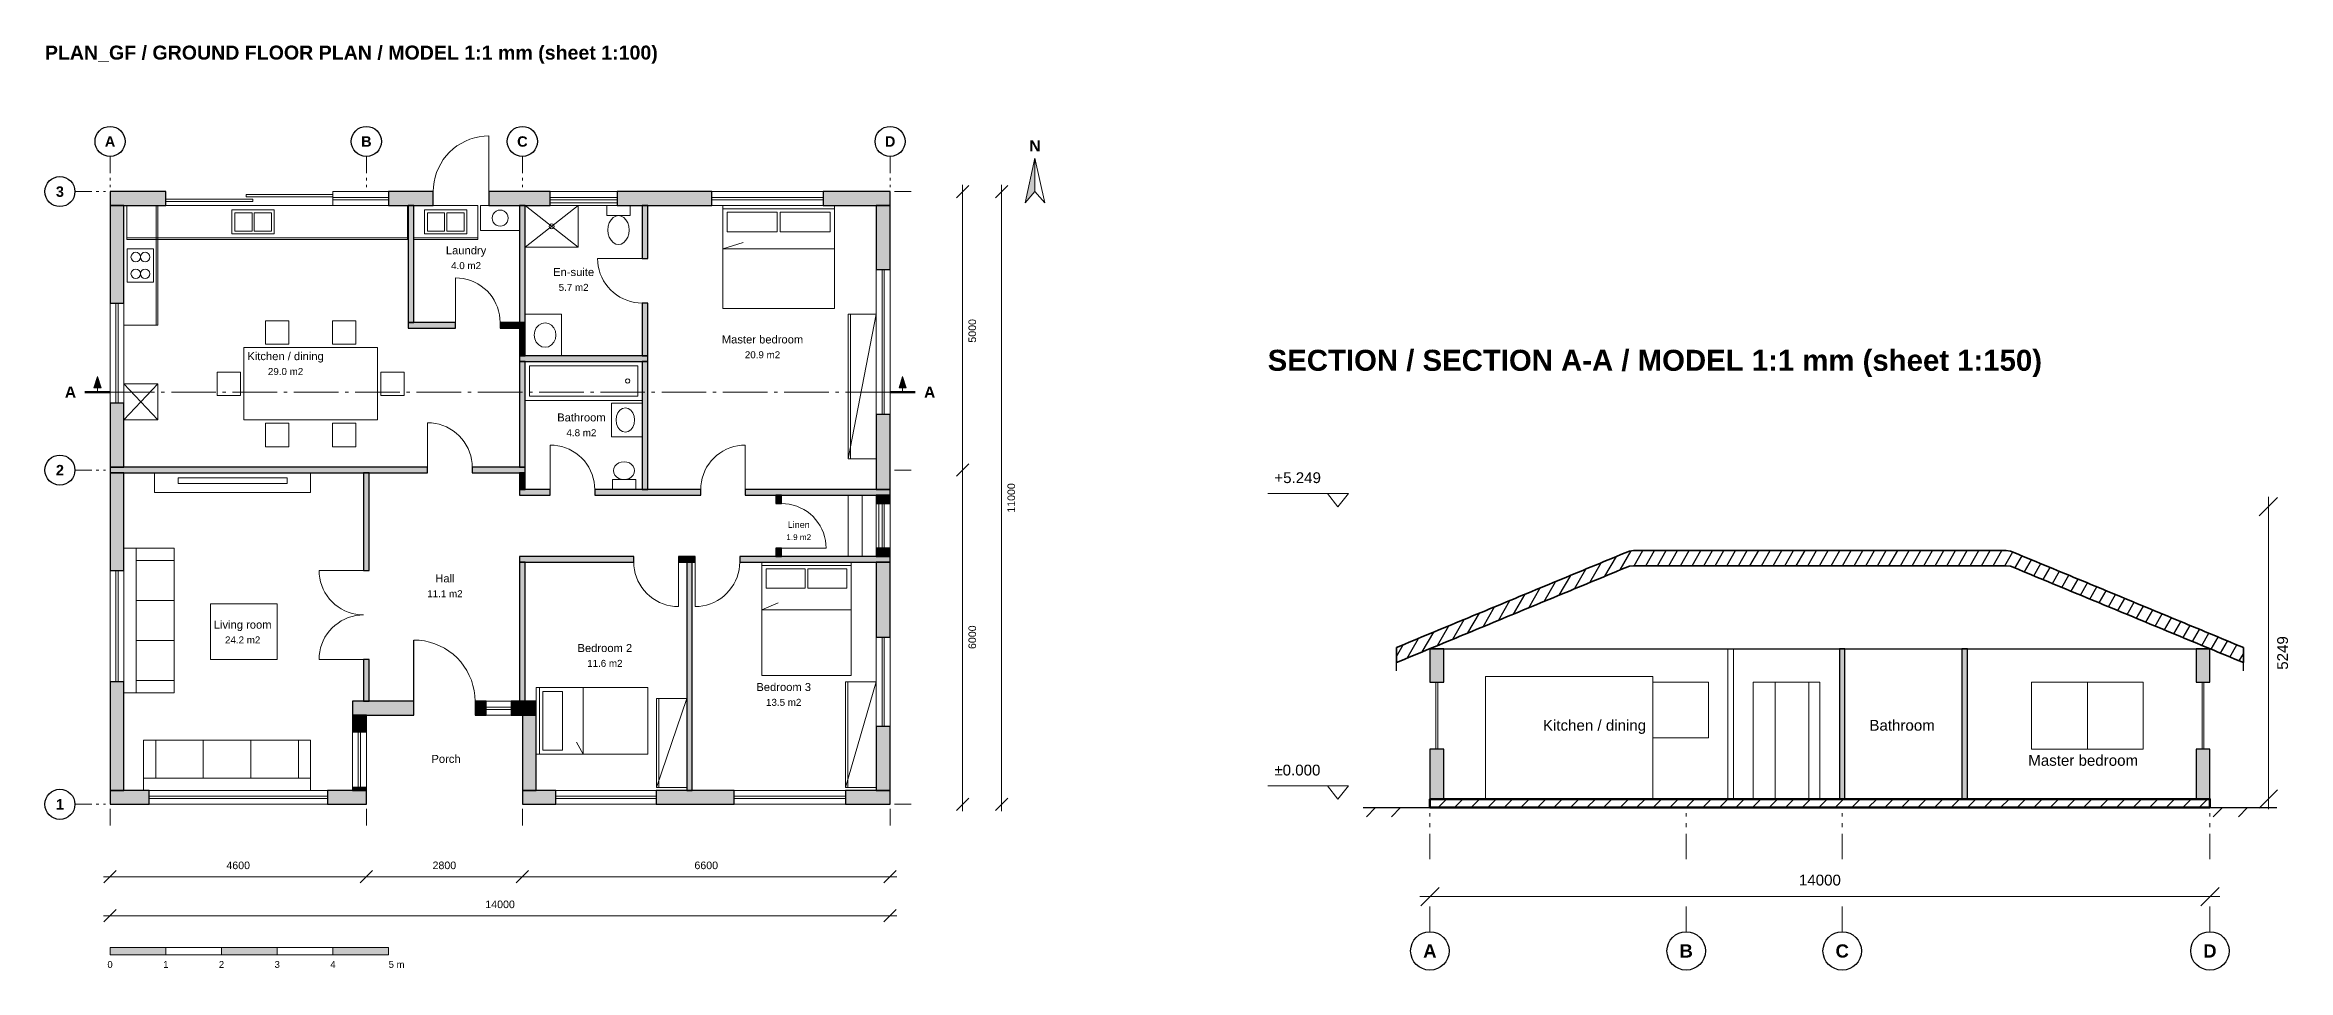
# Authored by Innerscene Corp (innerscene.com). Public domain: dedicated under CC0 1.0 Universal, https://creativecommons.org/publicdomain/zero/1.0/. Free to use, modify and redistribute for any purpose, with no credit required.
# Model space of a CAD drawing. Header units: millimetres. Extents: x 0 to 65683, y 0 to 16611.
# Drawn here: x 0 to 40260, y 0 to 16611 of the extents above; entities that cross this region are included whole.
import ezdxf
from ezdxf.enums import TextEntityAlignment as Align

# ---------------------------------------------------------------- set-up
doc = ezdxf.new("R2010")
doc.units = ezdxf.units.MM
for name, color, linetype, lineweight, true_color in [('A-BORDER', 7, 'Continuous', 18, 0x6f8794), ('A-DIMS', 7, 'Continuous', 15, 0x46606d), ('A-DOOR', 7, 'Continuous', 20, 0x8a5a35), ('A-FURN', 7, 'Continuous', 13, 0x6f7f86), ('A-GLAZ', 7, 'Continuous', 20, 0x2a7f95), ('A-GRID', 7, 'Continuous', 13, 0x7b939b), ('A-ROOF', 7, 'Continuous', 30, 0x7a4a32), ('A-SITE', 7, 'Continuous', 25, 0x75664e), ('A-TEXT', 7, 'Continuous', 15, 0x1b2a33), ('A-WALL', 7, 'Continuous', 30, 0x2f3d46), ('A-WALL-BYD', 7, 'Continuous', 18, 0x6d7d86), ('S-CONC', 7, 'Continuous', 50, 0x1f2d36), ('S-HATCH', 7, 'Continuous', 9, 0x9aa5aa)]:
    doc.layers.add(name, color=color, linetype=linetype, lineweight=lineweight, true_color=true_color)
doc.styles.add('STR_BOLD', font='arialbd.ttf')
doc.styles.add('STR_REGULAR', font='arial.ttf')

# ---------------------------------------------------------------- blocks, each defined once
blk = doc.blocks.new('2103_BUNGALOW_3BED_DRAWING_PLAN_GF')
at = {"layer": 'A-DIMS'}
for points in [[(16600, 11600), (16424, 10800), (16600, 11000)], [(-225, 7680), (-289, 7480), (-161, 7480)], [(14225, 7680), (14161, 7480), (14289, 7480)], [(0, -2700), (1000, -2700), (1000, -2570), (0, -2570)], [(2000, -2700), (3000, -2700), (3000, -2570), (2000, -2570)], [(4000, -2700), (5000, -2700), (5000, -2570), (4000, -2570)]]:
    blk.add_hatch(color=256, dxfattribs=at).paths.add_polyline_path(points)
at = {"layer": 'A-WALL'}
for points in [[(0, 10750), (1000, 10750), (1000, 11000), (0, 11000)], [(5000, 10750), (5800, 10750), (5800, 11000), (5000, 11000)], [(6800, 10750), (7900, 10750), (7900, 11000), (6800, 11000)], [(9100, 10750), (10800, 10750), (10800, 11000), (9100, 11000)], [(12800, 10750), (14000, 10750), (14000, 11000), (12800, 11000)], [(0, 9000), (250, 9000), (250, 10750), (0, 10750)], [(5350, 8650), (5450, 8650), (5450, 10750), (5350, 10750)], [(7350, 8650), (7450, 8650), (7450, 10750), (7350, 10750)], [(9550, 9800), (9650, 9800), (9650, 10750), (9550, 10750)], [(13750, 9600), (14000, 9600), (14000, 10750), (13750, 10750)], [(9550, 8050), (9650, 8050), (9650, 9000), (9550, 9000)], [(5350, 8550), (6200, 8550), (6200, 8650), (5350, 8650)], [(7000, 8550), (7450, 8550), (7450, 8650), (7000, 8650)], [(7350, 8050), (7450, 8050), (7450, 8550), (7350, 8550)], [(7350, 7950), (9650, 7950), (9650, 8050), (7350, 8050)], [(7350, 6050), (7450, 6050), (7450, 7950), (7350, 7950)], [(9550, 5650), (9650, 5650), (9650, 7950), (9550, 7950)], [(0, 6050), (250, 6050), (250, 7200), (0, 7200)], [(13750, 5650), (14000, 5650), (14000, 7000), (13750, 7000)], [(0, 5950), (5700, 5950), (5700, 6050), (0, 6050)], [(6500, 5950), (7450, 5950), (7450, 6050), (6500, 6050)], [(0, 4200), (250, 4200), (250, 5950), (0, 5950)], [(4550, 4200), (4650, 4200), (4650, 5950), (4550, 5950)], [(7350, 5650), (7450, 5650), (7450, 5950), (7350, 5950)], [(7350, 5550), (7900, 5550), (7900, 5650), (7350, 5650)], [(8700, 5550), (10600, 5550), (10600, 5650), (8700, 5650)], [(11400, 5550), (14000, 5550), (14000, 5650), (11400, 5650)], [(11950, 5400), (12050, 5400), (12050, 5550), (11950, 5550)], [(13750, 5400), (14000, 5400), (14000, 5550), (13750, 5550)], [(7350, 4350), (9400, 4350), (9400, 4450), (7350, 4450)], [(10200, 4350), (10500, 4350), (10500, 4450), (10200, 4450)], [(11300, 4350), (14000, 4350), (14000, 4450), (11300, 4450)], [(11950, 4450), (12050, 4450), (12050, 4600), (11950, 4600)], [(13750, 4450), (14000, 4450), (14000, 4600), (13750, 4600)], [(7350, 1850), (7450, 1850), (7450, 4350), (7350, 4350)], [(10350, 250), (10450, 250), (10450, 4350), (10350, 4350)], [(13750, 3000), (14000, 3000), (14000, 4350), (13750, 4350)], [(4550, 1850), (4650, 1850), (4650, 2600), (4550, 2600)], [(0, 250), (250, 250), (250, 2200), (0, 2200)], [(4350, 1600), (5450, 1600), (5450, 1850), (4350, 1850)], [(6550, 1600), (6750, 1600), (6750, 1850), (6550, 1850)], [(7200, 1600), (7650, 1600), (7650, 1850), (7200, 1850)], [(4350, 1300), (4600, 1300), (4600, 1600), (4350, 1600)], [(7400, 250), (7650, 250), (7650, 1600), (7400, 1600)], [(13750, 250), (14000, 250), (14000, 1400), (13750, 1400)], [(0, 0), (700, 0), (700, 250), (0, 250)], [(3900, 0), (4600, 0), (4600, 250), (3900, 250)], [(4350, 250), (4600, 250), (4600, 300), (4350, 300)], [(7400, 0), (8000, 0), (8000, 250), (7400, 250)], [(9800, 0), (11200, 0), (11200, 250), (9800, 250)], [(13200, 0), (14000, 0), (14000, 250), (13200, 250)]]:
    blk.add_hatch(color=256, dxfattribs=at).paths.add_polyline_path(points)
at = {"layer": 'A-DIMS', "lineweight": 30}
for p, q in [((15190, 10890), (15410, 11110)), ((15890, 10890), (16110, 11110)), ((15190, 5890), (15410, 6110)), ((15190, 5890), (15410, 6110)), ((15190, -110), (15410, 110)), ((15890, -110), (16110, 110)), ((-110, -1410), (110, -1190)), ((4490, -1410), (4710, -1190)), ((4490, -1410), (4710, -1190)), ((7290, -1410), (7510, -1190)), ((7290, -1410), (7510, -1190)), ((13890, -1410), (14110, -1190)), ((-110, -2110), (110, -1890)), ((13890, -2110), (14110, -1890))]:
    blk.add_line(p, q, dxfattribs=at)
at = {"layer": 'A-DIMS'}
for p, q in [((15300, 5880), (15300, 11120)), ((16000, -120), (16000, 11120)), ((-225, 7400), (-225, 7680)), ((14225, 7400), (14225, 7680)), ((0, 7400), (800, 7400)), ((920, 7400), (980, 7400)), ((1100, 7400), (1900, 7400)), ((2020, 7400), (2080, 7400)), ((2200, 7400), (3000, 7400)), ((3120, 7400), (3180, 7400)), ((3300, 7400), (4100, 7400)), ((4220, 7400), (4280, 7400)), ((4400, 7400), (5200, 7400)), ((5320, 7400), (5380, 7400)), ((5500, 7400), (6300, 7400)), ((6420, 7400), (6480, 7400)), ((6600, 7400), (7400, 7400)), ((7520, 7400), (7580, 7400)), ((7700, 7400), (8500, 7400)), ((8620, 7400), (8680, 7400)), ((8800, 7400), (9600, 7400)), ((9720, 7400), (9780, 7400)), ((9900, 7400), (10700, 7400)), ((10820, 7400), (10880, 7400)), ((11000, 7400), (11800, 7400)), ((11920, 7400), (11980, 7400)), ((12100, 7400), (12900, 7400)), ((13020, 7400), (13080, 7400)), ((13200, 7400), (14000, 7400)), ((15300, -120), (15300, 6120)), ((-120, -1300), (4720, -1300)), ((4480, -1300), (7520, -1300)), ((7280, -1300), (14120, -1300)), ((-120, -2000), (14120, -2000))]:
    blk.add_line(p, q, dxfattribs=at)
at = {"layer": 'A-DIMS', "lineweight": 50}
for p, q in [((-450, 7400), (0, 7400)), ((14450, 7400), (14000, 7400))]:
    blk.add_line(p, q, dxfattribs=at)
at = {"layer": 'A-DIMS'}
for points in [[(16600, 11600), (16424, 10800), (16600, 11000)], [(16600, 11600), (16776, 10800), (16600, 11000)], [(-225, 7680), (-289, 7480), (-161, 7480)], [(14225, 7680), (14161, 7480), (14289, 7480)], [(0, -2700), (1000, -2700), (1000, -2570), (0, -2570)], [(1000, -2700), (2000, -2700), (2000, -2570), (1000, -2570)], [(2000, -2700), (3000, -2700), (3000, -2570), (2000, -2570)], [(3000, -2700), (4000, -2700), (4000, -2570), (3000, -2570)], [(4000, -2700), (5000, -2700), (5000, -2570), (4000, -2570)]]:
    blk.add_lwpolyline(points, close=True, dxfattribs=at)
at = {"layer": 'A-DOOR'}
for p, q in [((6800, 11000), (6800, 12000)), ((9550, 9800), (8750, 9800)), ((6200, 8650), (6200, 9450)), ((5700, 6050), (5700, 6850)), ((7900, 5650), (7900, 6450)), ((11400, 5650), (11400, 6450)), ((12050, 4600), (12850, 4600)), ((4550, 4200), (3750, 4200)), ((10200, 4350), (10200, 3550)), ((10500, 4350), (10500, 3550)), ((4550, 2600), (3750, 2600))]:
    blk.add_line(p, q, dxfattribs=at)
at = {"layer": 'A-DOOR', "lineweight": 30}
blk.add_line((5450, 1850), (5450, 2950), dxfattribs=at)
at = {"layer": 'A-DOOR'}
for points in [[(5800, 11000), (5804, 11087), (5815, 11174), (5834, 11259), (5860, 11342), (5894, 11423), (5934, 11500), (5981, 11574), (6034, 11643), (6093, 11707), (6157, 11766), (6226, 11819), (6300, 11866), (6377, 11906), (6458, 11940), (6541, 11966), (6626, 11985), (6713, 11996), (6800, 12000)], [(9550, 9000), (9480, 9003), (9411, 9012), (9343, 9027), (9276, 9048), (9212, 9075), (9150, 9107), (9091, 9145), (9036, 9187), (8984, 9234), (8937, 9286), (8895, 9341), (8857, 9400), (8825, 9462), (8798, 9526), (8777, 9593), (8762, 9661), (8753, 9730), (8750, 9800)], [(7000, 8650), (6997, 8720), (6988, 8789), (6973, 8857), (6952, 8924), (6925, 8988), (6893, 9050), (6855, 9109), (6813, 9164), (6766, 9216), (6714, 9263), (6659, 9305), (6600, 9343), (6538, 9375), (6474, 9402), (6407, 9423), (6339, 9438), (6270, 9447), (6200, 9450)], [(6500, 6050), (6497, 6120), (6488, 6189), (6473, 6257), (6452, 6324), (6425, 6388), (6393, 6450), (6355, 6509), (6313, 6564), (6266, 6616), (6214, 6663), (6159, 6705), (6100, 6743), (6038, 6775), (5974, 6802), (5907, 6823), (5839, 6838), (5770, 6847), (5700, 6850)], [(8700, 5650), (8697, 5720), (8688, 5789), (8673, 5857), (8652, 5924), (8625, 5988), (8593, 6050), (8555, 6109), (8513, 6164), (8466, 6216), (8414, 6263), (8359, 6305), (8300, 6343), (8238, 6375), (8174, 6402), (8107, 6423), (8039, 6438), (7970, 6447), (7900, 6450)], [(10600, 5650), (10603, 5720), (10612, 5789), (10627, 5857), (10648, 5924), (10675, 5988), (10707, 6050), (10745, 6109), (10787, 6164), (10834, 6216), (10886, 6263), (10941, 6305), (11000, 6343), (11062, 6375), (11126, 6402), (11193, 6423), (11261, 6438), (11330, 6447), (11400, 6450)], [(12050, 5400), (12120, 5397), (12189, 5388), (12257, 5373), (12324, 5352), (12388, 5325), (12450, 5293), (12509, 5255), (12564, 5213), (12616, 5166), (12663, 5114), (12705, 5059), (12743, 5000), (12775, 4938), (12802, 4874), (12823, 4807), (12838, 4739), (12847, 4670), (12850, 4600)], [(4550, 3400), (4480, 3403), (4411, 3412), (4343, 3427), (4276, 3448), (4212, 3475), (4150, 3507), (4091, 3545), (4036, 3587), (3984, 3634), (3937, 3686), (3895, 3741), (3857, 3800), (3825, 3862), (3798, 3926), (3777, 3993), (3762, 4061), (3753, 4130), (3750, 4200)], [(9400, 4350), (9403, 4280), (9412, 4211), (9427, 4143), (9448, 4076), (9475, 4012), (9507, 3950), (9545, 3891), (9587, 3836), (9634, 3784), (9686, 3737), (9741, 3695), (9800, 3657), (9862, 3625), (9926, 3598), (9993, 3577), (10061, 3562), (10130, 3553), (10200, 3550)], [(11300, 4350), (11297, 4280), (11288, 4211), (11273, 4143), (11252, 4076), (11225, 4012), (11193, 3950), (11155, 3891), (11113, 3836), (11066, 3784), (11014, 3737), (10959, 3695), (10900, 3657), (10838, 3625), (10774, 3598), (10707, 3577), (10639, 3562), (10570, 3553), (10500, 3550)], [(4550, 3400), (4480, 3397), (4411, 3388), (4343, 3373), (4276, 3352), (4212, 3325), (4150, 3293), (4091, 3255), (4036, 3213), (3984, 3166), (3937, 3114), (3895, 3059), (3857, 3000), (3825, 2938), (3798, 2874), (3777, 2807), (3762, 2739), (3753, 2670), (3750, 2600)], [(6550, 1850), (6546, 1946), (6533, 2041), (6513, 2135), (6484, 2226), (6447, 2315), (6403, 2400), (6351, 2481), (6293, 2557), (6228, 2628), (6157, 2693), (6081, 2751), (6000, 2803), (5915, 2847), (5826, 2884), (5735, 2913), (5641, 2933), (5546, 2946), (5450, 2950)]]:
    blk.add_lwpolyline(points, dxfattribs=at)
at = {"layer": 'A-FURN'}
for p, q in [((830, 8600), (830, 10750)), ((7450, 10750), (8400, 10000)), ((8400, 10750), (7450, 10000)), ((300, 10170), (5340, 10170)), ((5450, 10170), (6600, 10170)), ((11000, 9973), (11360, 10084)), ((11000, 9973), (13000, 9973)), ((13750, 8800), (13250, 6200)), ((13290, 8800), (13290, 6200)), ((250, 6900), (860, 7550)), ((250, 7550), (860, 6900)), ((13500, 5550), (13500, 4450)), ((470, 3660), (1150, 3660)), ((11700, 3493), (11988, 3616)), ((11700, 3493), (13300, 3493)), ((470, 2940), (1150, 2940)), ((8490, 900), (8490, 2100)), ((13750, 2200), (13200, 300)), ((13240, 2200), (13240, 300)), ((10350, 1900), (9810, 300)), ((9850, 1900), (9850, 300)), ((1673, 470), (1673, 1150)), ((2527, 470), (2527, 1150)), ((8490, 900), (8370, 1116))]:
    blk.add_line(p, q, dxfattribs=at)
for points in [[(250, 8600), (250, 10750), (860, 10750), (860, 8600)], [(300, 10750), (5340, 10750), (5340, 10140), (300, 10140)], [(2188, 10670), (2948, 10670), (2948, 10240), (2188, 10240)], [(2238, 10620), (2548, 10620), (2548, 10290), (2238, 10290)], [(2588, 10620), (2898, 10620), (2898, 10290), (2588, 10290)], [(5450, 10750), (6600, 10750), (6600, 10140), (5450, 10140)], [(5645, 10670), (6405, 10670), (6405, 10240), (5645, 10240)], [(5695, 10620), (6005, 10620), (6005, 10290), (5695, 10290)], [(6045, 10620), (6355, 10620), (6355, 10290), (6045, 10290)], [(7350, 10750), (7350, 10300), (6650, 10300), (6650, 10750)], [(7000, 10381), (6963, 10386), (6928, 10400), (6898, 10423), (6875, 10453), (6861, 10488), (6856, 10525), (6861, 10562), (6875, 10597), (6898, 10627), (6928, 10650), (6963, 10664), (7000, 10669), (7037, 10664), (7072, 10650), (7102, 10627), (7125, 10597), (7139, 10562), (7144, 10525), (7139, 10488), (7125, 10453), (7102, 10423), (7072, 10400), (7037, 10386)], [(7450, 10750), (8400, 10750), (8400, 10000), (7450, 10000)], [(8915, 10750), (9335, 10750), (9335, 10570), (8915, 10570)], [(9315, 10310), (9309, 10243), (9290, 10180), (9259, 10126), (9220, 10085), (9174, 10059), (9125, 10050), (9076, 10059), (9030, 10085), (8991, 10126), (8960, 10180), (8941, 10243), (8935, 10310), (8941, 10377), (8960, 10440), (8991, 10494), (9030, 10535), (9076, 10561), (9125, 10570), (9174, 10561), (9220, 10535), (9259, 10494), (9290, 10440), (9309, 10377)], [(11000, 10750), (13000, 10750), (13000, 8900), (11000, 8900)], [(11000, 10750), (13000, 10750), (13000, 10690), (11000, 10690)], [(11075, 10630), (11975, 10630), (11975, 10280), (11075, 10280)], [(12025, 10630), (12925, 10630), (12925, 10280), (12025, 10280)], [(7970, 10375), (7964, 10352), (7948, 10336), (7925, 10330), (7902, 10336), (7886, 10352), (7880, 10375), (7886, 10398), (7902, 10414), (7925, 10420), (7948, 10414), (7964, 10398)], [(310, 9375), (310, 9975), (780, 9975), (780, 9375)], [(460, 9910), (493, 9904), (521, 9885), (539, 9858), (545, 9825), (539, 9792), (521, 9765), (493, 9746), (460, 9740), (428, 9746), (400, 9765), (382, 9792), (375, 9825), (382, 9858), (400, 9885), (428, 9904)], [(630, 9910), (662, 9904), (690, 9885), (708, 9858), (715, 9825), (708, 9792), (690, 9765), (662, 9746), (630, 9740), (597, 9746), (569, 9765), (551, 9792), (545, 9825), (551, 9858), (569, 9885), (597, 9904)], [(460, 9610), (493, 9604), (521, 9585), (539, 9558), (545, 9525), (539, 9492), (521, 9465), (493, 9446), (460, 9440), (428, 9446), (400, 9465), (382, 9492), (375, 9525), (382, 9558), (400, 9585), (428, 9604)], [(630, 9610), (662, 9604), (690, 9585), (708, 9558), (715, 9525), (708, 9492), (690, 9465), (662, 9446), (630, 9440), (597, 9446), (569, 9465), (551, 9492), (545, 9525), (551, 9558), (569, 9585), (597, 9604)], [(2790, 8680), (3210, 8680), (3210, 8260), (2790, 8260)], [(3990, 8680), (4410, 8680), (4410, 8260), (3990, 8260)], [(7450, 8050), (7450, 8800), (8100, 8800), (8100, 8050)], [(7808, 8645), (7868, 8634), (7922, 8603), (7965, 8554), (7993, 8493), (8002, 8425), (7993, 8357), (7965, 8296), (7922, 8247), (7868, 8216), (7808, 8205), (7747, 8216), (7693, 8247), (7650, 8296), (7622, 8357), (7612, 8425), (7622, 8493), (7650, 8554), (7693, 8603), (7747, 8634)], [(13750, 8800), (13750, 6200), (13250, 6200), (13250, 8800)], [(2400, 8200), (4800, 8200), (4800, 6900), (2400, 6900)], [(1920, 7760), (2340, 7760), (2340, 7340), (1920, 7340)], [(4860, 7760), (5280, 7760), (5280, 7340), (4860, 7340)], [(7450, 7950), (9550, 7950), (9550, 7250), (7450, 7250)], [(7530, 7870), (9470, 7870), (9470, 7330), (7530, 7330)], [(250, 6900), (250, 7550), (860, 7550), (860, 6900)], [(9330, 7600), (9325, 7580), (9310, 7565), (9290, 7560), (9270, 7565), (9255, 7580), (9250, 7600), (9255, 7620), (9270, 7635), (9290, 7640), (9310, 7635), (9325, 7620)], [(9550, 7200), (9550, 6600), (9000, 6600), (9000, 7200)], [(9248, 6680), (9197, 6691), (9151, 6722), (9114, 6771), (9091, 6832), (9082, 6900), (9091, 6968), (9114, 7029), (9151, 7078), (9197, 7109), (9248, 7120), (9298, 7109), (9344, 7078), (9381, 7029), (9404, 6968), (9412, 6900), (9404, 6832), (9381, 6771), (9344, 6722), (9298, 6691)], [(2790, 6840), (3210, 6840), (3210, 6420), (2790, 6420)], [(3990, 6840), (4410, 6840), (4410, 6420), (3990, 6420)], [(9035, 5990), (9041, 6031), (9060, 6070), (9091, 6103), (9130, 6129), (9176, 6145), (9225, 6150), (9274, 6145), (9320, 6129), (9359, 6103), (9390, 6070), (9409, 6031), (9415, 5990), (9409, 5949), (9390, 5910), (9359, 5877), (9320, 5851), (9274, 5835), (9225, 5830), (9176, 5835), (9130, 5851), (9091, 5877), (9060, 5910), (9041, 5949)], [(800, 5950), (3600, 5950), (3600, 5600), (800, 5600)], [(1220, 5862), (3180, 5862), (3180, 5758), (1220, 5758)], [(9435, 5650), (9015, 5650), (9015, 5830), (9435, 5830)], [(13750, 5550), (13750, 4450), (13250, 4450), (13250, 5550)], [(250, 2000), (250, 4600), (1150, 4600), (1150, 2000)], [(250, 2000), (250, 4600), (470, 4600), (470, 2000)], [(470, 4380), (470, 4600), (1150, 4600), (1150, 4380)], [(11700, 4350), (13300, 4350), (13300, 2310), (11700, 2310)], [(11700, 4350), (13300, 4350), (13300, 4290), (11700, 4290)], [(11775, 4230), (12475, 4230), (12475, 3880), (11775, 3880)], [(12525, 4230), (13225, 4230), (13225, 3880), (12525, 3880)], [(1800, 3600), (3000, 3600), (3000, 2600), (1800, 2600)], [(470, 2000), (470, 2220), (1150, 2220), (1150, 2000)], [(7650, 900), (7650, 2100), (9650, 2100), (9650, 900)], [(7650, 900), (7650, 2100), (7710, 2100), (7710, 900)], [(7770, 975), (7770, 2025), (8120, 2025), (8120, 975)], [(13750, 2200), (13750, 300), (13200, 300), (13200, 2200)], [(10350, 1900), (10350, 300), (9810, 300), (9810, 1900)], [(3600, 250), (600, 250), (600, 1150), (3600, 1150)], [(820, 470), (600, 470), (600, 1150), (820, 1150)], [(3600, 470), (3380, 470), (3380, 1150), (3600, 1150)], [(3600, 250), (600, 250), (600, 470), (3600, 470)]]:
    blk.add_lwpolyline(points, close=True, dxfattribs=at)
at = {"layer": 'A-GLAZ'}
for p, q in [((1000, 10750), (1000, 11000)), ((4000, 10750), (4000, 11000)), ((4000, 11000), (5000, 11000)), ((4000, 10750), (4000, 11000)), ((4000, 10895), (5000, 10895)), ((5000, 10750), (5000, 11000)), ((7900, 11000), (9100, 11000)), ((7900, 10750), (7900, 11000)), ((7900, 10895), (9100, 10895)), ((9100, 10750), (9100, 11000)), ((10800, 11000), (12800, 11000)), ((10800, 10750), (10800, 11000)), ((10800, 10895), (12800, 10895)), ((12800, 10750), (12800, 11000)), ((4000, 10855), (5000, 10855)), ((4000, 10750), (5000, 10750)), ((7900, 10855), (9100, 10855)), ((7900, 10800), (9100, 10800)), ((7900, 10750), (9100, 10750)), ((10800, 10855), (12800, 10855)), ((10800, 10750), (12800, 10750)), ((13750, 7000), (13750, 9600)), ((13750, 9600), (14000, 9600)), ((13855, 7000), (13855, 9600)), ((13895, 7000), (13895, 9600)), ((14000, 7000), (14000, 9600)), ((0, 7200), (0, 9000)), ((0, 9000), (250, 9000)), ((105, 7200), (105, 9000)), ((145, 7200), (145, 9000)), ((250, 7200), (250, 9000)), ((0, 7200), (250, 7200)), ((13750, 7000), (14000, 7000)), ((13750, 4600), (13750, 5400)), ((13750, 5400), (14000, 5400)), ((13800, 4600), (13800, 5400)), ((13855, 4600), (13855, 5400)), ((13895, 4600), (13895, 5400)), ((14000, 4600), (14000, 5400)), ((13750, 4600), (14000, 4600)), ((0, 2200), (0, 4200)), ((0, 4200), (250, 4200)), ((105, 2200), (105, 4200)), ((145, 2200), (145, 4200)), ((250, 2200), (250, 4200)), ((13750, 1400), (13750, 3000)), ((13750, 3000), (14000, 3000)), ((13855, 1400), (13855, 3000)), ((13895, 1400), (13895, 3000)), ((14000, 1400), (14000, 3000)), ((0, 2200), (250, 2200)), ((6750, 1850), (7200, 1850)), ((6750, 1600), (6750, 1850)), ((6750, 1745), (7200, 1745)), ((6750, 1705), (7200, 1705)), ((7200, 1600), (7200, 1850)), ((4350, 300), (4350, 1300)), ((4350, 1300), (4600, 1300)), ((4455, 300), (4455, 1300)), ((4495, 300), (4495, 1300)), ((4600, 300), (4600, 1300)), ((6750, 1600), (7200, 1600)), ((13750, 1400), (14000, 1400)), ((700, 250), (3900, 250)), ((700, 0), (700, 250)), ((700, 145), (3900, 145)), ((700, 105), (3900, 105)), ((700, 0), (3900, 0)), ((3900, 0), (3900, 250)), ((4350, 300), (4600, 300)), ((8000, 250), (9800, 250)), ((8000, 0), (8000, 250)), ((8000, 145), (9800, 145)), ((8000, 105), (9800, 105)), ((8000, 0), (9800, 0)), ((9800, 0), (9800, 250)), ((11200, 250), (13200, 250)), ((11200, 0), (11200, 250)), ((11200, 145), (13200, 145)), ((11200, 105), (13200, 105)), ((11200, 0), (13200, 0)), ((13200, 0), (13200, 250))]:
    blk.add_line(p, q, dxfattribs=at)
for points in [[(2440, 10905), (4000, 10905), (4000, 10945), (2440, 10945)], [(1000, 10825), (2560, 10825), (2560, 10865), (1000, 10865)]]:
    blk.add_lwpolyline(points, close=True, dxfattribs=at)
at = {"layer": 'A-GRID'}
for p, q in [((0, 11630), (0, 11330)), ((4600, 11630), (4600, 11330)), ((7400, 11630), (7400, 11330)), ((14000, 11630), (14000, 11330)), ((-630, 11000), (-330, 11000)), ((-250, 11000), (-200, 11000)), ((-120, 11000), (-80, 11000)), ((0, 11250), (0, 11200)), ((0, 11120), (0, 11080)), ((4600, 11250), (4600, 11200)), ((4600, 11120), (4600, 11080)), ((7400, 11250), (7400, 11200)), ((7400, 11120), (7400, 11080)), ((14000, 11250), (14000, 11200)), ((14000, 11120), (14000, 11080)), ((14080, 11000), (14380, 11000)), ((-630, 6000), (-330, 6000)), ((-250, 6000), (-200, 6000)), ((-120, 6000), (-80, 6000)), ((14080, 6000), (14380, 6000)), ((-630, 0), (-330, 0)), ((-250, 0), (-200, 0)), ((-120, 0), (-80, 0)), ((14080, 0), (14380, 0)), ((0, -80), (0, -380)), ((4600, -80), (4600, -380)), ((7400, -80), (7400, -380)), ((14000, -80), (14000, -380))]:
    blk.add_line(p, q, dxfattribs=at)
at = {"layer": 'A-GRID', "lineweight": 25}
for centre in [(0, 11900), (4600, 11900), (7400, 11900), (14000, 11900), (-900, 11000), (-900, 6000), (-900, 0)]:
    blk.add_circle(centre, 270, dxfattribs=at)
at = {"layer": 'A-WALL'}
for points in [[(0, 10750), (1000, 10750), (1000, 11000), (0, 11000)], [(5000, 10750), (5800, 10750), (5800, 11000), (5000, 11000)], [(6800, 10750), (7900, 10750), (7900, 11000), (6800, 11000)], [(9100, 10750), (10800, 10750), (10800, 11000), (9100, 11000)], [(12800, 10750), (14000, 10750), (14000, 11000), (12800, 11000)], [(0, 9000), (250, 9000), (250, 10750), (0, 10750)], [(5350, 8650), (5450, 8650), (5450, 10750), (5350, 10750)], [(7350, 8650), (7450, 8650), (7450, 10750), (7350, 10750)], [(9550, 9800), (9650, 9800), (9650, 10750), (9550, 10750)], [(13750, 9600), (14000, 9600), (14000, 10750), (13750, 10750)], [(9550, 8050), (9650, 8050), (9650, 9000), (9550, 9000)], [(5350, 8550), (6200, 8550), (6200, 8650), (5350, 8650)], [(7000, 8550), (7450, 8550), (7450, 8650), (7000, 8650)], [(7350, 8050), (7450, 8050), (7450, 8550), (7350, 8550)], [(7350, 7950), (9650, 7950), (9650, 8050), (7350, 8050)], [(7350, 6050), (7450, 6050), (7450, 7950), (7350, 7950)], [(9550, 5650), (9650, 5650), (9650, 7950), (9550, 7950)], [(0, 6050), (250, 6050), (250, 7200), (0, 7200)], [(13750, 5650), (14000, 5650), (14000, 7000), (13750, 7000)], [(0, 5950), (5700, 5950), (5700, 6050), (0, 6050)], [(6500, 5950), (7450, 5950), (7450, 6050), (6500, 6050)], [(0, 4200), (250, 4200), (250, 5950), (0, 5950)], [(4550, 4200), (4650, 4200), (4650, 5950), (4550, 5950)], [(7350, 5650), (7450, 5650), (7450, 5950), (7350, 5950)], [(7350, 5550), (7900, 5550), (7900, 5650), (7350, 5650)], [(8700, 5550), (10600, 5550), (10600, 5650), (8700, 5650)], [(11400, 5550), (14000, 5550), (14000, 5650), (11400, 5650)], [(11950, 5400), (12050, 5400), (12050, 5550), (11950, 5550)], [(13750, 5400), (14000, 5400), (14000, 5550), (13750, 5550)], [(7350, 4350), (9400, 4350), (9400, 4450), (7350, 4450)], [(10200, 4350), (10500, 4350), (10500, 4450), (10200, 4450)], [(11300, 4350), (14000, 4350), (14000, 4450), (11300, 4450)], [(11950, 4450), (12050, 4450), (12050, 4600), (11950, 4600)], [(13750, 4450), (14000, 4450), (14000, 4600), (13750, 4600)], [(7350, 1850), (7450, 1850), (7450, 4350), (7350, 4350)], [(10350, 250), (10450, 250), (10450, 4350), (10350, 4350)], [(13750, 3000), (14000, 3000), (14000, 4350), (13750, 4350)], [(4550, 1850), (4650, 1850), (4650, 2600), (4550, 2600)], [(0, 250), (250, 250), (250, 2200), (0, 2200)], [(4350, 1600), (5450, 1600), (5450, 1850), (4350, 1850)], [(6550, 1600), (6750, 1600), (6750, 1850), (6550, 1850)], [(7200, 1600), (7650, 1600), (7650, 1850), (7200, 1850)], [(4350, 1300), (4600, 1300), (4600, 1600), (4350, 1600)], [(7400, 250), (7650, 250), (7650, 1600), (7400, 1600)], [(13750, 250), (14000, 250), (14000, 1400), (13750, 1400)], [(0, 0), (700, 0), (700, 250), (0, 250)], [(3900, 0), (4600, 0), (4600, 250), (3900, 250)], [(4350, 250), (4600, 250), (4600, 300), (4350, 300)], [(7400, 0), (8000, 0), (8000, 250), (7400, 250)], [(9800, 0), (11200, 0), (11200, 250), (9800, 250)], [(13200, 0), (14000, 0), (14000, 250), (13200, 250)]]:
    blk.add_lwpolyline(points, close=True, dxfattribs=at)
at = {"layer": 'A-DIMS', "style": 'STR_REGULAR'}
for s, p in [('5000', (15542, 8500)), ('11000', (16242, 5500)), ('6000', (15542, 3000))]:
    blk.add_text(s, height=136.4, rotation=90, dxfattribs=at).set_placement(p, align=Align.CENTER)
for s, height, p in [('4600', 136.4, (2300, -1164)), ('2800', 136.4, (6000, -1164)), ('6600', 136.4, (10700, -1164)), ('14000', 136.4, (7000, -1864)), ('0', 122, (0, -2936)), ('1', 122, (1000, -2936)), ('2', 122, (2000, -2936)), ('3', 122, (3000, -2936)), ('4', 122, (4000, -2936))]:
    blk.add_text(s, height=height, dxfattribs=at).set_placement(p, align=Align.CENTER)
blk.add_text('5 m', height=122.1, dxfattribs=at).set_placement((5000, -2936))
at = {"layer": 'A-TEXT'}
for s, height, style, p in [('A', 187, 'STR_BOLD', (0, 11806)), ('B', 187, 'STR_BOLD', (4600, 11806)), ('C', 187, 'STR_BOLD', (7400, 11806)), ('D', 187, 'STR_BOLD', (14000, 11806)), ('N', 201, 'STR_BOLD', (16600, 11720)), ('3', 187, 'STR_BOLD', (-900, 10906)), ('Laundry', 143.6, 'STR_REGULAR', (6390, 9874)), ('4.0 m2', 125.6, 'STR_REGULAR', (6390, 9608)), ('En-suite', 143.6, 'STR_REGULAR', (8320, 9484)), ('5.7 m2', 125.6, 'STR_REGULAR', (8320, 9218)), ('Kitchen / dining', 143.6, 'STR_REGULAR', (3150, 7974)), ('Master bedroom', 143.6, 'STR_REGULAR', (11710, 8274)), ('20.9 m2', 125.6, 'STR_REGULAR', (11710, 8008)), ('29.0 m2', 125.6, 'STR_REGULAR', (3150, 7708)), ('A', 201, 'STR_BOLD', (-710, 7299)), ('A', 201, 'STR_BOLD', (14710, 7299)), ('Bathroom', 143.6, 'STR_REGULAR', (8460, 6874)), ('4.8 m2', 125.6, 'STR_REGULAR', (8460, 6608)), ('2', 187, 'STR_BOLD', (-900, 5906)), ('1.9 m2', 104.1, 'STR_REGULAR', (12360, 4744)), ('Linen', 114.9, 'STR_REGULAR', (12360, 4963)), ('Hall', 143.6, 'STR_REGULAR', (6010, 3984)), ('11.1 m2', 125.6, 'STR_REGULAR', (6010, 3718)), ('Living room', 143.6, 'STR_REGULAR', (2380, 3154)), ('24.2 m2', 125.6, 'STR_REGULAR', (2380, 2888)), ('Bedroom 2', 143.6, 'STR_REGULAR', (8880, 2734)), ('11.6 m2', 125.6, 'STR_REGULAR', (8880, 2468)), ('Bedroom 3', 143.6, 'STR_REGULAR', (12090, 2034)), ('13.5 m2', 125.6, 'STR_REGULAR', (12090, 1768)), ('Porch', 143.6, 'STR_REGULAR', (6030, 744)), ('1', 187, 'STR_BOLD', (-900, -94))]:
    blk.add_text(s, height=height, dxfattribs=dict(at, style=style)).set_placement(p, align=Align.CENTER)
blk = doc.blocks.new('2103_BUNGALOW_3BED_DRAWING_SECTION')
at = {"layer": 'A-WALL'}
for points in [[(0, 2100), (250, 2100), (250, 2700), (0, 2700)], [(7350, 0), (7450, 0), (7450, 2700), (7350, 2700)], [(9550, 0), (9650, 0), (9650, 2700), (9550, 2700)], [(13750, 2100), (14000, 2100), (14000, 2700), (13750, 2700)], [(0, 0), (250, 0), (250, 900), (0, 900)], [(13750, 0), (14000, 0), (14000, 900), (13750, 900)]]:
    blk.add_hatch(color=256, dxfattribs=at).paths.add_polyline_path(points)
at = {"layer": 'A-DIMS'}
for p, q in [((-1462, 5489), (-2911, 5489)), ((15050, -180), (15050, 5429)), ((-1462, 240), (-2911, 240)), ((-180, -1750), (14180, -1750))]:
    blk.add_line(p, q, dxfattribs=at)
at = {"layer": 'A-DIMS', "lineweight": 30}
for p, q in [((14885, 5084), (15215, 5414)), ((14885, -165), (15215, 165)), ((-165, -1915), (165, -1585)), ((13835, -1915), (14165, -1585))]:
    blk.add_line(p, q, dxfattribs=at)
at = {"layer": 'A-DIMS'}
for points in [[(-1650, 5249), (-1838, 5489), (-1462, 5489)], [(-1650, 0), (-1838, 240), (-1462, 240)]]:
    blk.add_lwpolyline(points, close=True, dxfattribs=at)
at = {"layer": 'A-DOOR'}
for points in [[(5800, 0), (6800, 0), (6800, 2100), (5800, 2100)], [(6200, 0), (7000, 0), (7000, 2100), (6200, 2100)]]:
    blk.add_lwpolyline(points, close=True, dxfattribs=at)
at = {"layer": 'A-GLAZ'}
for p, q in [((0, 2100), (250, 2100)), ((110, 900), (110, 2100)), ((140, 900), (140, 2100)), ((11800, 900), (11800, 2100)), ((13750, 2100), (14000, 2100)), ((13860, 900), (13860, 2100)), ((13890, 900), (13890, 2100)), ((0, 900), (250, 900)), ((13750, 900), (14000, 900))]:
    blk.add_line(p, q, dxfattribs=at)
for points in [[(1000, 0), (4000, 0), (4000, 2200), (1000, 2200)], [(4000, 1100), (5000, 1100), (5000, 2100), (4000, 2100)], [(10800, 900), (12800, 900), (12800, 2100), (10800, 2100)]]:
    blk.add_lwpolyline(points, close=True, dxfattribs=at)
at = {"layer": 'A-GRID'}
for p, q in [((0, -310), (0, -250)), ((4600, -310), (4600, -250)), ((7400, -310), (7400, -250)), ((14000, -310), (14000, -250)), ((0, -505), (0, -430)), ((0, -1075), (0, -625)), ((4600, -505), (4600, -430)), ((4600, -1075), (4600, -625)), ((7400, -505), (7400, -430)), ((7400, -1075), (7400, -625)), ((14000, -505), (14000, -430)), ((14000, -1075), (14000, -625)), ((0, -2380), (0, -1930)), ((4600, -2380), (4600, -1930)), ((7400, -2380), (7400, -1930)), ((14000, -2380), (14000, -1930))]:
    blk.add_line(p, q, dxfattribs=at)
at = {"layer": 'A-GRID', "lineweight": 25}
for centre in [(0, -2725), (4600, -2725), (7400, -2725), (14000, -2725)]:
    blk.add_circle(centre, 345, dxfattribs=at)
at = {"layer": 'A-ROOF'}
for p, q in [((3415, 4114), (3612, 4457)), ((3667, 4191), (3823, 4462)), ((3875, 4191), (4031, 4462)), ((4083, 4191), (4239, 4462)), ((4290, 4191), (4447, 4462)), ((4498, 4191), (4654, 4462)), ((4706, 4191), (4862, 4462)), ((4914, 4191), (5070, 4462)), ((5122, 4191), (5278, 4462)), ((5330, 4191), (5486, 4462)), ((5537, 4191), (5694, 4462)), ((5745, 4191), (5902, 4462)), ((5953, 4191), (6109, 4462)), ((6161, 4191), (6317, 4462)), ((6369, 4191), (6525, 4462)), ((6577, 4191), (6733, 4462)), ((6785, 4191), (6941, 4462)), ((6992, 4191), (7149, 4462)), ((7200, 4191), (7356, 4462)), ((7408, 4191), (7564, 4462)), ((7616, 4191), (7772, 4462)), ((7824, 4191), (7980, 4462)), ((8032, 4191), (8188, 4462)), ((8239, 4191), (8396, 4462)), ((8447, 4191), (8604, 4462)), ((8655, 4191), (8811, 4462)), ((8863, 4191), (9019, 4462)), ((9071, 4191), (9227, 4462)), ((9279, 4191), (9435, 4462)), ((9487, 4191), (9643, 4462)), ((9694, 4191), (9851, 4462)), ((9902, 4191), (10058, 4462)), ((10110, 4191), (10266, 4462)), ((10318, 4191), (10460, 4437)), ((2595, 3775), (2800, 4131)), ((2868, 3888), (3074, 4244)), ((3142, 4001), (3347, 4357)), ((10501, 4149), (10628, 4368)), ((10669, 4080), (10795, 4298)), ((10837, 4010), (10963, 4229)), ((11005, 3941), (11131, 4159)), ((11172, 3871), (11299, 4090)), ((1502, 3322), (1708, 3678)), ((1776, 3435), (1981, 3791)), ((2049, 3549), (2254, 3904)), ((2322, 3662), (2527, 4017)), ((11340, 3802), (11466, 4020)), ((11508, 3732), (11634, 3951)), ((11676, 3663), (11802, 3881)), ((11843, 3593), (11969, 3812)), ((12011, 3524), (12137, 3742)), ((12179, 3454), (12305, 3673)), ((410, 2870), (615, 3225)), ((683, 2983), (888, 3339)), ((956, 3096), (1161, 3452)), ((1229, 3209), (1435, 3565)), ((12347, 3385), (12473, 3603)), ((12514, 3315), (12640, 3534)), ((12682, 3246), (12808, 3464)), ((12850, 3176), (12976, 3395)), ((13017, 3107), (13144, 3325)), ((13185, 3037), (13311, 3256)), ((-410, 2530), (-204, 2886)), ((-137, 2643), (69, 2999)), ((137, 2757), (342, 3112)), ((13353, 2968), (13479, 3186)), ((13521, 2899), (13647, 3117)), ((13688, 2829), (13815, 3047)), ((13856, 2760), (13982, 2978)), ((14024, 2690), (14150, 2908)), ((14192, 2621), (14318, 2839)), ((-600, 2561), (-478, 2773)), ((14359, 2551), (14485, 2770)), ((14527, 2482), (14600, 2608))]:
    blk.add_line(p, q, dxfattribs=at)
at = {"layer": 'A-ROOF', "lineweight": 30}
for p, q in [((-600, 2301), (-600, 2511)), ((0, 2700), (14000, 2700)), ((14600, 2301), (14600, 2511))]:
    blk.add_line(p, q, dxfattribs=at)
at = {"layer": 'A-ROOF', "lineweight": 35}
blk.add_lwpolyline([(-600, 2722), (-524, 2754), (-448, 2785), (-372, 2817), (-296, 2848), (-220, 2879), (-144, 2911), (-68, 2942), (8, 2974), (84, 3005), (160, 3037), (236, 3068), (312, 3100), (388, 3131), (464, 3163), (540, 3194), (616, 3226), (692, 3257), (768, 3289), (844, 3320), (920, 3352), (996, 3383), (1072, 3415), (1148, 3446), (1224, 3478), (1300, 3509), (1376, 3541), (1452, 3572), (1528, 3604), (1604, 3635), (1680, 3666), (1756, 3698), (1832, 3729), (1908, 3761), (1984, 3792), (2060, 3824), (2136, 3855), (2212, 3887), (2288, 3918), (2364, 3950), (2440, 3981), (2516, 4013), (2592, 4044), (2668, 4076), (2744, 4107), (2820, 4139), (2896, 4170), (2972, 4202), (3048, 4233), (3124, 4265), (3200, 4296), (3276, 4328), (3352, 4359), (3428, 4391), (3504, 4422), (3580, 4453), (3656, 4462), (3732, 4462), (3808, 4462), (3884, 4462), (3960, 4462), (4036, 4462), (4112, 4462), (4188, 4462), (4264, 4462), (4340, 4462), (4416, 4462), (4492, 4462), (4568, 4462), (4644, 4462), (4720, 4462), (4796, 4462), (4872, 4462), (4948, 4462), (5024, 4462), (5100, 4462), (5176, 4462), (5252, 4462), (5328, 4462), (5404, 4462), (5480, 4462), (5556, 4462), (5632, 4462), (5708, 4462), (5784, 4462), (5860, 4462), (5936, 4462), (6012, 4462), (6088, 4462), (6164, 4462), (6240, 4462), (6316, 4462), (6392, 4462), (6468, 4462), (6544, 4462), (6620, 4462), (6696, 4462), (6772, 4462), (6848, 4462), (6924, 4462), (7000, 4462), (7076, 4462), (7152, 4462), (7228, 4462), (7304, 4462), (7380, 4462), (7456, 4462), (7532, 4462), (7608, 4462), (7684, 4462), (7760, 4462), (7836, 4462), (7912, 4462), (7988, 4462), (8064, 4462), (8140, 4462), (8216, 4462), (8292, 4462), (8368, 4462), (8444, 4462), (8520, 4462), (8596, 4462), (8672, 4462), (8748, 4462), (8824, 4462), (8900, 4462), (8976, 4462), (9052, 4462), (9128, 4462), (9204, 4462), (9280, 4462), (9356, 4462), (9432, 4462), (9508, 4462), (9584, 4462), (9660, 4462), (9736, 4462), (9812, 4462), (9888, 4462), (9964, 4462), (10040, 4462), (10116, 4462), (10192, 4462), (10268, 4462), (10344, 4462), (10420, 4453), (10496, 4422), (10572, 4391), (10648, 4359), (10724, 4328), (10800, 4296), (10876, 4265), (10952, 4233), (11028, 4202), (11104, 4170), (11180, 4139), (11256, 4107), (11332, 4076), (11408, 4044), (11484, 4013), (11560, 3981), (11636, 3950), (11712, 3918), (11788, 3887), (11864, 3855), (11940, 3824), (12016, 3792), (12092, 3761), (12168, 3729), (12244, 3698), (12320, 3666), (12396, 3635), (12472, 3604), (12548, 3572), (12624, 3541), (12700, 3509), (12776, 3478), (12852, 3446), (12928, 3415), (13004, 3383), (13080, 3352), (13156, 3320), (13232, 3289), (13308, 3257), (13384, 3226), (13460, 3194), (13536, 3163), (13612, 3131), (13688, 3100), (13764, 3068), (13840, 3037), (13916, 3005), (13992, 2974), (14068, 2942), (14144, 2911), (14220, 2879), (14296, 2848), (14372, 2817), (14448, 2785), (14524, 2754), (14600, 2722), (14600, 2451), (14524, 2483), (14448, 2514), (14372, 2546), (14296, 2577), (14220, 2609), (14144, 2640), (14068, 2672), (13992, 2703), (13916, 2735), (13840, 2766), (13764, 2798), (13688, 2829), (13612, 2861), (13536, 2892), (13460, 2924), (13384, 2955), (13308, 2987), (13232, 3018), (13156, 3050), (13080, 3081), (13004, 3113), (12928, 3144), (12852, 3176), (12776, 3207), (12700, 3238), (12624, 3270), (12548, 3301), (12472, 3333), (12396, 3364), (12320, 3396), (12244, 3427), (12168, 3459), (12092, 3490), (12016, 3522), (11940, 3553), (11864, 3585), (11788, 3616), (11712, 3648), (11636, 3679), (11560, 3711), (11484, 3742), (11408, 3774), (11332, 3805), (11256, 3837), (11180, 3868), (11104, 3900), (11028, 3931), (10952, 3963), (10876, 3994), (10800, 4025), (10724, 4057), (10648, 4088), (10572, 4120), (10496, 4151), (10420, 4183), (10344, 4191), (10268, 4191), (10192, 4191), (10116, 4191), (10040, 4191), (9964, 4191), (9888, 4191), (9812, 4191), (9736, 4191), (9660, 4191), (9584, 4191), (9508, 4191), (9432, 4191), (9356, 4191), (9280, 4191), (9204, 4191), (9128, 4191), (9052, 4191), (8976, 4191), (8900, 4191), (8824, 4191), (8748, 4191), (8672, 4191), (8596, 4191), (8520, 4191), (8444, 4191), (8368, 4191), (8292, 4191), (8216, 4191), (8140, 4191), (8064, 4191), (7988, 4191), (7912, 4191), (7836, 4191), (7760, 4191), (7684, 4191), (7608, 4191), (7532, 4191), (7456, 4191), (7380, 4191), (7304, 4191), (7228, 4191), (7152, 4191), (7076, 4191), (7000, 4191), (6924, 4191), (6848, 4191), (6772, 4191), (6696, 4191), (6620, 4191), (6544, 4191), (6468, 4191), (6392, 4191), (6316, 4191), (6240, 4191), (6164, 4191), (6088, 4191), (6012, 4191), (5936, 4191), (5860, 4191), (5784, 4191), (5708, 4191), (5632, 4191), (5556, 4191), (5480, 4191), (5404, 4191), (5328, 4191), (5252, 4191), (5176, 4191), (5100, 4191), (5024, 4191), (4948, 4191), (4872, 4191), (4796, 4191), (4720, 4191), (4644, 4191), (4568, 4191), (4492, 4191), (4416, 4191), (4340, 4191), (4264, 4191), (4188, 4191), (4112, 4191), (4036, 4191), (3960, 4191), (3884, 4191), (3808, 4191), (3732, 4191), (3656, 4191), (3580, 4183), (3504, 4151), (3428, 4120), (3352, 4088), (3276, 4057), (3200, 4025), (3124, 3994), (3048, 3963), (2972, 3931), (2896, 3900), (2820, 3868), (2744, 3837), (2668, 3805), (2592, 3774), (2516, 3742), (2440, 3711), (2364, 3679), (2288, 3648), (2212, 3616), (2136, 3585), (2060, 3553), (1984, 3522), (1908, 3490), (1832, 3459), (1756, 3427), (1680, 3396), (1604, 3364), (1528, 3333), (1452, 3301), (1376, 3270), (1300, 3238), (1224, 3207), (1148, 3176), (1072, 3144), (996, 3113), (920, 3081), (844, 3050), (768, 3018), (692, 2987), (616, 2955), (540, 2924), (464, 2892), (388, 2861), (312, 2829), (236, 2798), (160, 2766), (84, 2735), (8, 2703), (-68, 2672), (-144, 2640), (-220, 2609), (-296, 2577), (-372, 2546), (-448, 2514), (-524, 2483), (-600, 2451)], close=True, dxfattribs=at)
at = {"layer": 'A-SITE'}
for p, q in [((-1200, -150), (0, -150)), ((-975, -150), (-1140, -315)), ((-525, -150), (-690, -315)), ((14000, -150), (15200, -150)), ((14225, -150), (14060, -315)), ((14675, -150), (14510, -315))]:
    blk.add_line(p, q, dxfattribs=at)
at = {"layer": 'A-WALL'}
for points in [[(0, 2100), (250, 2100), (250, 2700), (0, 2700)], [(7350, 0), (7450, 0), (7450, 2700), (7350, 2700)], [(9550, 0), (9650, 0), (9650, 2700), (9550, 2700)], [(13750, 2100), (14000, 2100), (14000, 2700), (13750, 2700)], [(0, 0), (250, 0), (250, 900), (0, 900)], [(13750, 0), (14000, 0), (14000, 900), (13750, 900)]]:
    blk.add_lwpolyline(points, close=True, dxfattribs=at)
at = {"layer": 'A-WALL-BYD'}
for p, q in [((5350, 0), (5350, 2700)), ((5450, 0), (5450, 2700))]:
    blk.add_line(p, q, dxfattribs=at)
at = {"layer": 'S-CONC'}
blk.add_lwpolyline([(0, -150), (14000, -150), (14000, 0), (0, 0)], close=True, dxfattribs=at)
at = {"layer": 'S-HATCH'}
for p, q in [((147, -150), (297, 0)), ((444, -150), (594, 0)), ((741, -150), (891, 0)), ((1038, -150), (1188, 0)), ((1335, -150), (1485, 0)), ((1632, -150), (1782, 0)), ((1929, -150), (2079, 0)), ((2226, -150), (2376, 0)), ((2523, -150), (2673, 0)), ((2820, -150), (2970, 0)), ((3117, -150), (3267, 0)), ((3414, -150), (3564, 0)), ((3711, -150), (3861, 0)), ((4008, -150), (4158, 0)), ((4305, -150), (4455, 0)), ((4602, -150), (4752, 0)), ((4899, -150), (5049, 0)), ((5196, -150), (5346, 0)), ((5493, -150), (5643, 0)), ((5790, -150), (5940, 0)), ((6087, -150), (6237, 0)), ((6384, -150), (6534, 0)), ((6681, -150), (6831, 0)), ((6978, -150), (7128, 0)), ((7275, -150), (7425, 0)), ((7572, -150), (7722, 0)), ((7869, -150), (8019, 0)), ((8166, -150), (8316, 0)), ((8463, -150), (8613, 0)), ((8760, -150), (8910, 0)), ((9057, -150), (9207, 0)), ((9354, -150), (9504, 0)), ((9650, -150), (9800, 0)), ((9947, -150), (10097, 0)), ((10244, -150), (10394, 0)), ((10541, -150), (10691, 0)), ((10838, -150), (10988, 0)), ((11135, -150), (11285, 0)), ((11432, -150), (11582, 0)), ((11729, -150), (11879, 0)), ((12026, -150), (12176, 0)), ((12323, -150), (12473, 0)), ((12620, -150), (12770, 0)), ((12917, -150), (13067, 0)), ((13214, -150), (13364, 0)), ((13511, -150), (13661, 0)), ((13808, -150), (13958, 0))]:
    blk.add_line(p, q, dxfattribs=at)
at = {"layer": 'A-DIMS', "style": 'STR_REGULAR'}
for s, p in [('+5.249', (-2791, 5674)), ('±0.000', (-2791, 425))]:
    blk.add_text(s, height=193.9, dxfattribs=at).set_placement(p)
blk.add_text('5249', height=193.9, rotation=90, dxfattribs=at).set_placement((15401, 2624), align=Align.CENTER)
blk.add_text('14000', height=193.9, dxfattribs=at).set_placement((7000, -1550), align=Align.CENTER)
at = {"layer": 'A-TEXT'}
for s, height, style, p in [('Kitchen / dining', 193.86, 'STR_REGULAR', (2955, 1229)), ('Bathroom', 193.9, 'STR_REGULAR', (8475, 1229)), ('Master bedroom', 193.86, 'STR_REGULAR', (11725, 599)), ('A', 237, 'STR_BOLD', (0, -2844)), ('B', 237, 'STR_BOLD', (4600, -2844)), ('C', 237, 'STR_BOLD', (7400, -2844)), ('D', 237, 'STR_BOLD', (14000, -2844))]:
    blk.add_text(s, height=height, dxfattribs=dict(at, style=style)).set_placement(p, align=Align.CENTER)

msp = doc.modelspace()

# ---------------------------------------------------------------- block references
at = {"layer": 'A-BORDER'}
for name, p in [('2103_BUNGALOW_3BED_DRAWING_PLAN_GF', (1170, 2977)), ('2103_BUNGALOW_3BED_DRAWING_SECTION', (24857, 3070))]:
    msp.add_blockref(name, p, dxfattribs=at)

# ---------------------------------------------------------------- texts
at = {"layer": 'A-TEXT', "style": 'STR_BOLD'}
for s, height, p in [('PLAN_GF / GROUND FLOOR PLAN / MODEL 1:1 mm (sheet 1:100)', 251.3, (0, 16347)), ('SECTION / SECTION A-A / MODEL 1:1 mm (sheet 1:150)', 376.95, (21946, 10760))]:
    msp.add_text(s, height=height, dxfattribs=at).set_placement(p)

doc.saveas('drawing.dxf')
